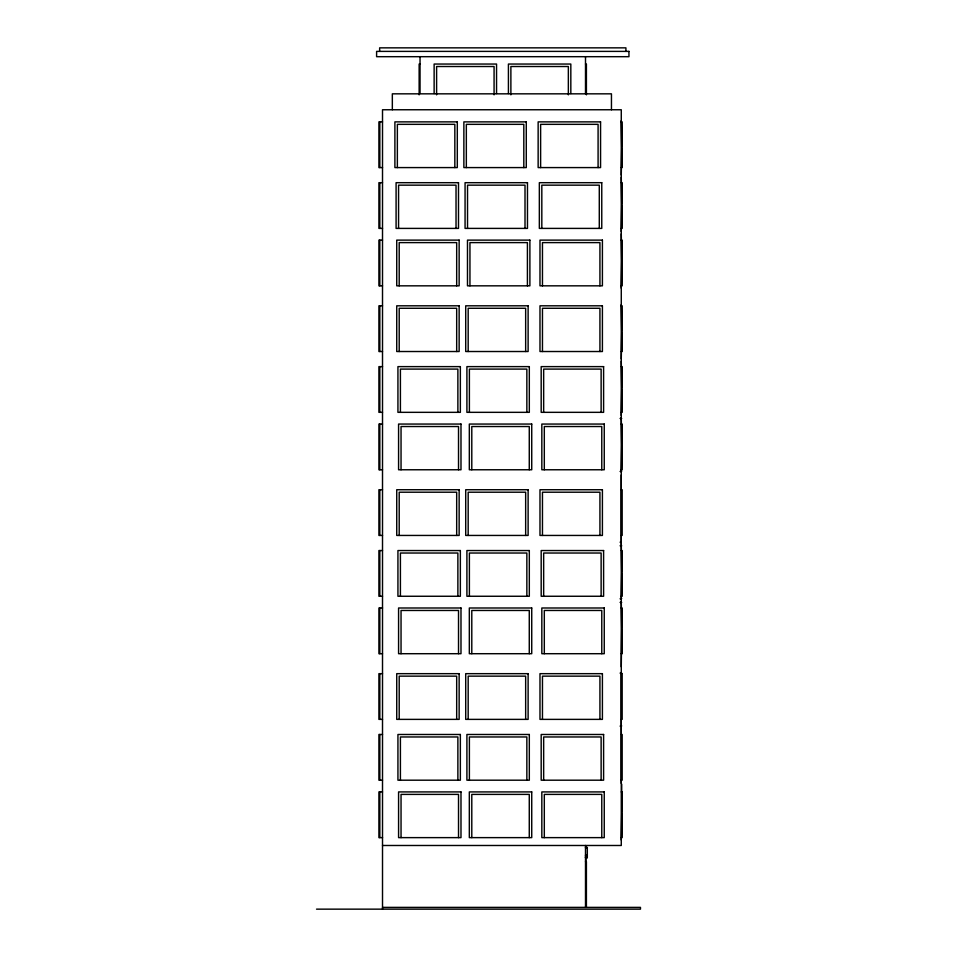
<?xml version="1.0" encoding="UTF-8"?>
<svg xmlns="http://www.w3.org/2000/svg" width="957" height="957" viewBox="0 0 957 957"><rect width="100%" height="100%" fill="white"/><g stroke="black" fill="none" stroke-linecap="round" stroke-linejoin="round"><path stroke-width="1.44" d="M621.715 471.227L620.088 471.454M621.715 598.568L620.088 598.795M621.715 725.908L620.088 726.124M420.039 64.047L419.142 64.047L419.142 94.839M585.505 64.047L586.402 64.047L586.402 94.839M621.272 120.654L621.715 146.708M382.513 121.874L378.912 121.874L378.912 167.583L382.513 167.583M621.272 121.874L622.17 121.874L622.17 167.583L621.272 167.583M621.272 175.011L621.715 148.945M621.272 177.248L621.715 203.303M382.513 182.691L378.912 182.691L378.912 228.4L382.513 228.4M621.272 182.691L622.17 182.691L622.17 228.4L621.272 228.4M621.272 231.606L621.715 205.54M621.272 233.843L621.715 259.897M382.513 240.123L378.912 240.123L378.912 285.832L382.513 285.832M621.272 240.123L622.17 240.123L622.17 285.832L621.272 285.832M621.272 288.201L621.715 262.134M621.272 304.589L621.715 330.643M382.513 305.809L378.912 305.809L378.912 351.518L382.513 351.518M621.272 305.809L622.17 305.809L622.17 351.518L621.272 351.518M621.272 358.935L621.715 332.88M621.272 361.184L621.715 387.238M382.513 366.627L378.912 366.627L378.912 412.335L382.513 412.335M621.272 366.627L622.17 366.627L622.17 412.335L621.272 412.335M621.272 415.529L621.715 389.475M621.272 417.778L621.715 443.833M620.088 418.448L621.715 418.448M382.513 424.059L378.912 424.059L378.912 469.767L382.513 469.767M621.272 424.059L622.17 424.059L622.17 469.767L621.272 469.767M621.272 472.124L621.715 446.07M621.272 474.923L621.272 542.87M382.513 489.733L378.912 489.733L378.912 535.442L382.513 535.442M621.272 489.733L622.17 489.733L622.17 535.442L621.272 535.442M620.088 542.2L621.272 542.2M621.272 543.648L621.715 571.173M620.088 545.789L621.715 545.789M382.513 550.55L378.912 550.55L378.912 596.259L382.513 596.259M621.272 550.55L622.17 550.55L622.17 596.259L621.272 596.259M621.272 599.465L621.715 573.41M621.272 601.714L621.715 627.768M620.088 602.384L621.715 602.384M382.513 607.994L378.912 607.994L378.912 653.703L382.513 653.703M621.272 607.994L622.17 607.994L622.17 653.703L621.272 653.703M621.272 666.778L621.715 630.005M621.272 672.448L621.272 783.4M620.088 673.13L621.715 673.13M382.513 673.668L378.912 673.668L378.912 719.377L382.513 719.377M621.272 673.668L622.17 673.668L622.17 719.377L621.272 719.377M382.513 734.486L378.912 734.486L378.912 780.194L382.513 780.194M621.272 734.486L622.17 734.486L622.17 780.194L621.272 780.194M382.513 791.918L378.912 791.918L378.912 837.626L382.513 837.626M621.272 791.918L622.17 791.918L622.17 837.626L621.272 837.626M621.272 839.995L621.715 813.94M382.513 845.486L621.272 845.486L621.272 109.756L382.513 109.756L382.513 909.15M585.505 847.388L587.311 847.388L587.311 857.651M585.505 847.735L587.311 847.735M585.505 855.151L587.311 855.151M585.505 855.498L587.311 855.498M585.505 856.862L587.311 856.862M585.505 857.089L587.311 857.005M585.505 857.651L587.311 857.628M585.505 861.671L586.402 861.671L586.402 907.38M382.513 907.38L640.472 907.38L640.472 909.15L316.528 909.15M625.914 51.391L625.914 47.85L379.642 47.85L379.642 51.391M621.715 784.166L621.715 811.692M611.451 109.756L611.451 93.834L392.334 93.834L392.334 109.756M601.774 469.767L601.774 426.523L544.306 426.523L544.306 469.767M601.774 653.703L601.774 610.458L544.306 610.458L544.306 653.703M601.774 837.626L601.774 794.394L544.306 794.394L544.306 837.626M601.128 412.335L601.128 369.091L543.66 369.091L543.66 412.335M601.128 596.259L601.128 553.026L543.66 553.026L543.66 596.259M601.128 780.194L601.128 736.962L543.66 736.962L543.66 780.194M599.931 285.832L599.931 242.6L542.463 242.6L542.463 285.832M599.931 351.518L599.931 308.274L542.463 308.274L542.463 351.518M599.931 535.442L599.931 492.209L542.463 492.209L542.463 535.442M599.931 719.377L599.931 676.144L542.463 676.144L542.463 719.377M599.285 228.4L599.285 185.156L541.818 185.156L541.818 228.4M598.089 167.583L598.089 124.338L540.621 124.338L540.621 167.583M585.959 846.933L585.959 847.699M585.959 856.288L585.959 861.934M585.505 56.69L585.505 93.535M585.505 845.486L585.505 907.38M570.827 93.535L570.827 64.047L508.418 64.047L508.418 93.535M568.35 94.839L568.35 66.511L510.882 66.511L510.882 94.839M529.269 469.767L529.269 426.523L471.789 426.523L471.789 469.767M529.269 653.703L529.269 610.458L471.789 610.458L471.789 653.703M529.269 837.626L529.269 794.394L471.789 794.394L471.789 837.626M527.415 285.832L527.415 242.6L469.947 242.6L469.947 285.832M526.852 412.335L526.852 369.091L469.385 369.091L469.385 412.335M526.852 596.259L526.852 553.026L469.385 553.026L469.385 596.259M526.852 780.194L526.852 736.962L469.385 736.962L469.385 780.194M525.656 351.518L525.656 308.274L468.176 308.274L468.176 351.518M525.656 535.442L525.656 492.209L468.176 492.209L468.176 535.442M525.656 719.377L525.656 676.144L468.176 676.144L468.176 719.377M525.01 228.4L525.01 185.156L467.53 185.156L467.53 228.4M523.814 167.583L523.814 124.338L466.334 124.338L466.334 167.583M496.551 93.535L496.551 64.047L434.131 64.047L434.131 93.535M494.075 94.839L494.075 66.511L436.607 66.511L436.607 94.839M458.523 469.767L458.523 426.523L401.043 426.523L401.043 469.767M458.523 653.703L458.523 610.458L401.043 610.458L401.043 653.703M458.523 837.626L458.523 794.394L401.043 794.394L401.043 837.626M457.877 412.335L457.877 369.091L400.409 369.091L400.409 412.335M457.877 596.259L457.877 553.026L400.409 553.026L400.409 596.259M457.877 780.194L457.877 736.962L400.409 736.962L400.409 780.194M456.68 285.832L456.68 242.6L399.201 242.6L399.201 285.832M456.68 351.518L456.68 308.274L399.201 308.274L399.201 351.518M456.68 535.442L456.68 492.209L399.201 492.209L399.201 535.442M456.68 719.377L456.68 676.144L399.201 676.144L399.201 719.377M456.034 228.4L456.034 185.156L398.567 185.156L398.567 228.4M454.838 167.583L454.838 124.338L397.358 124.338L397.358 167.583M420.039 56.69L420.039 93.535M379.821 121.874L379.821 167.583M379.821 182.691L379.821 228.4M379.821 240.123L379.821 285.832M379.821 305.809L379.821 351.518M379.821 366.627L379.821 412.335M379.821 424.059L379.821 469.767M379.821 489.733L379.821 535.442M379.821 550.55L379.821 596.259M379.821 607.994L379.821 653.703M379.821 673.668L379.821 719.377M379.821 734.486L379.821 780.194M379.821 791.918L379.821 837.626M628.952 51.391L376.603 51.391L376.603 56.69L628.952 56.69L628.952 51.391M457.302 121.874L394.894 121.874L394.894 167.583L457.302 167.583L457.302 121.874M526.278 121.874L463.87 121.874L463.87 167.583L526.278 167.583L526.278 121.874M600.565 121.874L538.145 121.874L538.145 167.583L600.565 167.583L600.565 121.874M458.499 182.691L396.09 182.691L396.09 228.4L458.499 228.4L458.499 182.691M527.474 182.691L465.066 182.691L465.066 228.4L527.474 228.4L527.474 182.691M601.762 182.691L539.341 182.691L539.341 228.4L601.762 228.4L601.762 182.691M459.145 240.123L396.736 240.123L396.736 285.832L459.145 285.832L459.145 240.123M529.891 240.123L467.483 240.123L467.483 285.832L529.891 285.832L529.891 240.123M602.408 240.123L539.987 240.123L539.987 285.832L602.408 285.832L602.408 240.123M459.145 305.809L396.736 305.809L396.736 351.518L459.145 351.518L459.145 305.809M528.12 305.809L465.712 305.809L465.712 351.518L528.12 351.518L528.12 305.809M602.408 305.809L539.987 305.809L539.987 351.518L602.408 351.518L602.408 305.809M460.353 366.627L397.933 366.627L397.933 412.335L460.353 412.335L460.353 366.627M529.317 366.627L466.908 366.627L466.908 412.335L529.317 412.335L529.317 366.627M603.604 366.627L541.183 366.627L541.183 412.335L603.604 412.335L603.604 366.627M460.987 424.059L398.579 424.059L398.579 469.767L460.987 469.767L460.987 424.059M531.733 424.059L469.325 424.059L469.325 469.767L531.733 469.767L531.733 424.059M604.25 424.059L541.829 424.059L541.829 469.767L604.25 469.767L604.25 424.059M459.145 489.733L396.736 489.733L396.736 535.442L459.145 535.442L459.145 489.733M528.12 489.733L465.712 489.733L465.712 535.442L528.12 535.442L528.12 489.733M602.408 489.733L539.987 489.733L539.987 535.442L602.408 535.442L602.408 489.733M460.353 550.55L397.933 550.55L397.933 596.259L460.353 596.259L460.353 550.55M529.317 550.55L466.908 550.55L466.908 596.259L529.317 596.259L529.317 550.55M603.604 550.55L541.183 550.55L541.183 596.259L603.604 596.259L603.604 550.55M460.987 607.994L398.579 607.994L398.579 653.703L460.987 653.703L460.987 607.994M531.733 607.994L469.325 607.994L469.325 653.703L531.733 653.703L531.733 607.994M604.25 607.994L541.829 607.994L541.829 653.703L604.25 653.703L604.25 607.994M459.145 673.668L396.736 673.668L396.736 719.377L459.145 719.377L459.145 673.668M528.12 673.668L465.712 673.668L465.712 719.377L528.12 719.377L528.12 673.668M602.408 673.668L539.987 673.668L539.987 719.377L602.408 719.377L602.408 673.668M460.353 734.486L397.933 734.486L397.933 780.194L460.353 780.194L460.353 734.486M529.317 734.486L466.908 734.486L466.908 780.194L529.317 780.194L529.317 734.486M603.604 734.486L541.183 734.486L541.183 780.194L603.604 780.194L603.604 734.486M460.987 791.918L398.579 791.918L398.579 837.626L460.987 837.626L460.987 791.918M531.733 791.918L469.325 791.918L469.325 837.626L531.733 837.626L531.733 791.918M604.25 791.918L541.829 791.918L541.829 837.626L604.25 837.626L604.25 791.918M587.311 857.34L585.505 857.352L587.311 857.484"/></g></svg>
